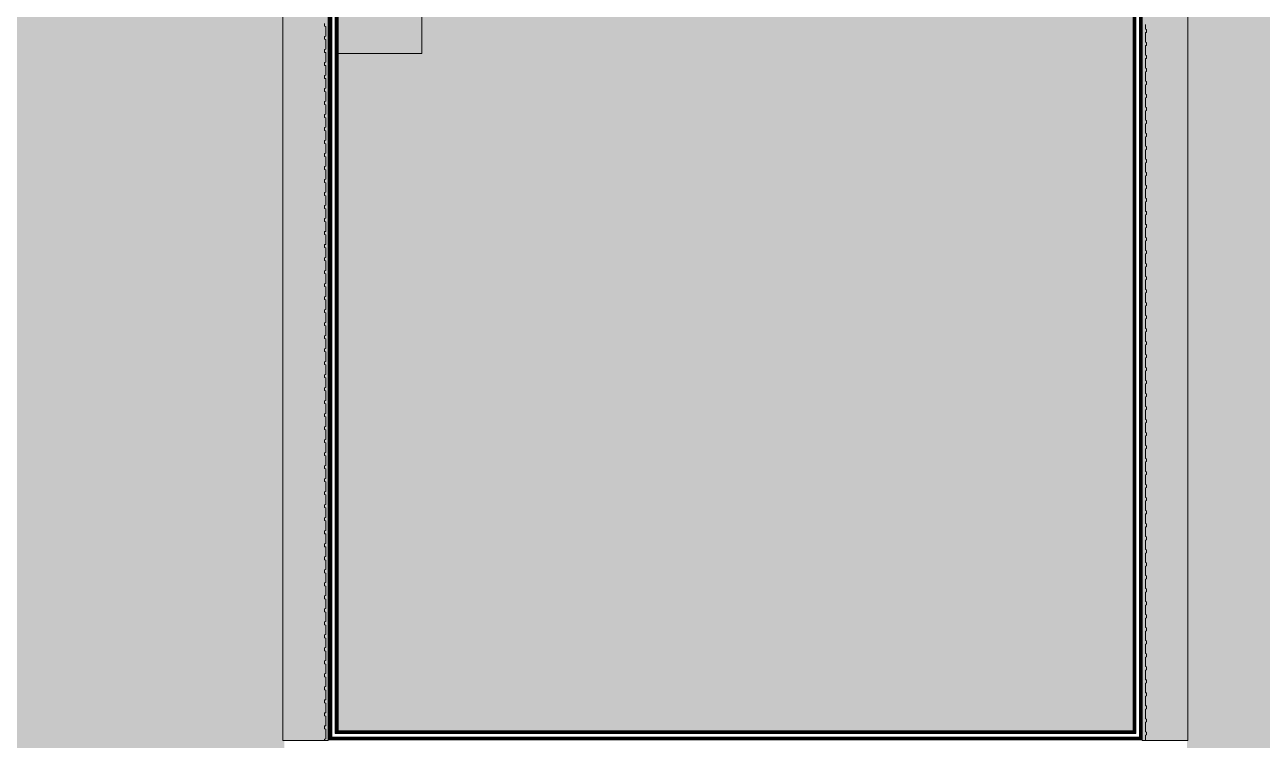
# Model space of a CAD drawing. Header units: millimetres. Extents: x 141848 to 1648660, y -465012 to -151356.
# Drawn here: x 428572 to 466618, y -253406 to -231406 of the extents above; entities that cross this region are included whole.
import ezdxf

# ---------------------------------------------------------------- set-up
doc = ezdxf.new("R2010")
doc.units = ezdxf.units.MM
doc.header["$MEASUREMENT"] = 0
doc.linetypes.add('Wipeout_Contour', pattern=[1000, 0, -1000])
doc.layers.add('Intérieur - Agencement', color=7, linetype='Continuous')
doc.layers.add('Sols_ Dalles', color=7, linetype='Continuous')
pattern_1 = [(45, (0, 175), (-55.684659, 55.684659), [0, -52.5, 0, -78.75]), (110, (175, 175), (74.000794, 26.934086), [0, -38.5, 0, -66.5])]
pattern_2 = [(45, (0, 0), (-7.07106781, 7.07106781), [])]

# ---------------------------------------------------------------- blocks, each defined once
blk = doc.blocks.new('Dalle_8_1', base_point=(437925, -173396))
at = {"layer": 'Sols_ Dalles', "linetype": 'Continuous', "lineweight": 0, "true_color": 0x3f3f3f}
blk.add_hatch(color=250, dxfattribs=at).paths.add_polyline_path([(437925, -173396), (437925, -253396), (462926, -253396), (462926, -173396)])
at = {"layer": 'Sols_ Dalles', "color": 250, "linetype": 'Continuous', "lineweight": 5, "true_color": 0x1f1f1f, "flags": 128}
blk.add_lwpolyline([(437925, -173396), (437925, -253396), (462926, -253396), (462926, -173396)], close=True, dxfattribs=at)
blk = doc.blocks.new('Mur_32_1', base_point=(462926, -173396))
at = {"color": 254, "linetype": 'Wipeout_Contour', "lineweight": 0, "ltscale": 1583186.806343009}
blk.add_wipeout([(462911, -253396), (462926, -253396), (462911, -253381)], dxfattribs=at)
at = {"linetype": 'Continuous', "lineweight": 5, "true_color": 0x5f5f5f}
h = blk.add_hatch(dxfattribs=at)
h.set_pattern_fill('Enduit_0001', color=251, style=0, pattern_type=2)
h.set_pattern_definition(pattern_1)
h.paths.add_polyline_path([(462911, -253396), (462926, -253396), (462911, -253381)])
at = {"color": 254, "linetype": 'Wipeout_Contour', "lineweight": 0, "ltscale": 1583002.829193235}
blk.add_wipeout([(462841, -253311), (462841, -253381), (462911, -253381)], dxfattribs=at)
at = {"linetype": 'Continuous', "lineweight": 5, "true_color": 0x5f5f5f}
h = blk.add_hatch(dxfattribs=at)
h.set_pattern_fill('Briques_terre_cuite__int_97', color=251, style=0, pattern_type=2)
h.set_pattern_definition(pattern_2)
h.paths.add_polyline_path([(462841, -253311), (462841, -253381), (462911, -253381)])
at = {"color": 254, "linetype": 'Wipeout_Contour', "lineweight": 0, "ltscale": 1582628.41269504}
blk.add_wipeout([(462731, -253311), (462841, -253311), (462731, -253201)], dxfattribs=at)
at = {"color": 254, "linetype": 'Wipeout_Contour', "lineweight": 0, "ltscale": 1582107.754240332}
blk.add_wipeout([(462646, -253131), (462661, -253131), (462646, -253116)], dxfattribs=at)
at = {"linetype": 'Continuous', "lineweight": 5, "true_color": 0x5f5f5f}
h = blk.add_hatch(dxfattribs=at)
h.set_pattern_fill('Enduit_0001', color=251, style=0, pattern_type=2)
h.set_pattern_definition(pattern_1)
h.paths.add_polyline_path([(462646, -253131), (462661, -253131), (462646, -253116)])
at = {"color": 254, "linetype": 'Wipeout_Contour', "lineweight": 0, "ltscale": 1582269.883083432}
blk.add_wipeout([(462661, -253201), (462731, -253201), (462661, -253131)], dxfattribs=at)
at = {"linetype": 'Continuous', "lineweight": 5, "true_color": 0x5f5f5f}
h = blk.add_hatch(dxfattribs=at)
h.set_pattern_fill('Briques_terre_cuite__int_97', color=251, style=0, pattern_type=2)
h.set_pattern_definition(pattern_2)
h.paths.add_polyline_path([(462661, -253201), (462731, -253201), (462661, -253131)])
at = {"color": 254, "linetype": 'Wipeout_Contour', "lineweight": 0, "ltscale": 1583191.404612896}
blk.add_wipeout([(462926, -253381), (462911, -253381), (462926, -253396)], dxfattribs=at)
at = {"linetype": 'Continuous', "lineweight": 5, "true_color": 0x5f5f5f}
h = blk.add_hatch(dxfattribs=at)
h.set_pattern_fill('Enduit_0001', color=251, style=0, pattern_type=2)
h.set_pattern_definition(pattern_1)
h.paths.add_polyline_path([(462926, -253381), (462911, -253381), (462926, -253396)])
at = {"color": 254, "linetype": 'Wipeout_Contour', "lineweight": 0, "ltscale": 2044116.712982096}
blk.add_wipeout([(462911, -173411), (462911, -253381), (462926, -253381), (462926, -173411)], dxfattribs=at)
at = {"linetype": 'Continuous', "lineweight": 5, "true_color": 0x5f5f5f}
h = blk.add_hatch(dxfattribs=at)
h.set_pattern_fill('Enduit_0001', color=251, style=0, pattern_type=2)
h.set_pattern_definition(pattern_1)
h.paths.add_polyline_path([(462911, -173411), (462911, -253381), (462926, -253381), (462926, -173411)])
at = {"color": 254, "linetype": 'Wipeout_Contour', "lineweight": 0, "ltscale": 1583029.267732904}
blk.add_wipeout([(462841, -253311), (462911, -253381), (462911, -253311)], dxfattribs=at)
at = {"linetype": 'Continuous', "lineweight": 5, "true_color": 0x5f5f5f}
h = blk.add_hatch(dxfattribs=at)
h.set_pattern_fill('Briques_terre_cuite__int_97', color=251, style=0, pattern_type=2)
h.set_pattern_definition(pattern_2)
h.paths.add_polyline_path([(462841, -253311), (462911, -253381), (462911, -253311)])
at = {"color": 254, "linetype": 'Wipeout_Contour', "lineweight": 0, "ltscale": 2043944.468237982}
blk.add_wipeout([(462841, -173481), (462841, -253311), (462911, -253311), (462911, -173481)], dxfattribs=at)
at = {"linetype": 'Continuous', "lineweight": 5, "true_color": 0x5f5f5f}
h = blk.add_hatch(dxfattribs=at)
h.set_pattern_fill('Briques_terre_cuite__int_97', color=251, style=0, pattern_type=2)
h.set_pattern_definition(pattern_2)
h.paths.add_polyline_path([(462841, -173481), (462841, -253311), (462911, -253311), (462911, -173481)])
at = {"color": 254, "linetype": 'Wipeout_Contour', "lineweight": 0, "ltscale": 1582670.744725407}
blk.add_wipeout([(462841, -253201), (462731, -253201), (462841, -253311)], dxfattribs=at)
at = {"color": 7, "linetype": 'Continuous', "lineweight": 5, "flags": 128}
blk.add_lwpolyline([(462926, -253396), (462911, -253396)], dxfattribs=at)
at = {"color": 254, "linetype": 'Wipeout_Contour', "lineweight": 0, "ltscale": 2043589.664477815}
blk.add_wipeout([(462731, -173591), (462731, -253201), (462841, -253201), (462841, -173591)], dxfattribs=at)
at = {"color": 7, "linetype": 'Continuous', "lineweight": 5, "flags": 128}
blk.add_lwpolyline([(462926, -253396), (462926, -173396)], dxfattribs=at)
at = {"color": 254, "linetype": 'Wipeout_Contour', "lineweight": 0, "ltscale": 1582112.356651373}
blk.add_wipeout([(462646, -253116), (462661, -253131), (462661, -253116)], dxfattribs=at)
at = {"linetype": 'Continuous', "lineweight": 5, "true_color": 0x5f5f5f}
h = blk.add_hatch(dxfattribs=at)
h.set_pattern_fill('Enduit_0001', color=251, style=0, pattern_type=2)
h.set_pattern_definition(pattern_1)
h.paths.add_polyline_path([(462646, -253116), (462661, -253131), (462661, -253116)])
at = {"color": 254, "linetype": 'Wipeout_Contour', "lineweight": 0, "ltscale": 2043087.22195754}
blk.add_wipeout([(462646, -173676), (462646, -253116), (462661, -253116), (462661, -173676)], dxfattribs=at)
at = {"linetype": 'Continuous', "lineweight": 5, "true_color": 0x5f5f5f}
h = blk.add_hatch(dxfattribs=at)
h.set_pattern_fill('Enduit_0001', color=251, style=0, pattern_type=2)
h.set_pattern_definition(pattern_1)
h.paths.add_polyline_path([(462646, -173676), (462646, -253116), (462661, -253116), (462661, -173676)])
at = {"color": 254, "linetype": 'Wipeout_Contour', "lineweight": 0, "ltscale": 1582296.334552426}
blk.add_wipeout([(462661, -253131), (462731, -253201), (462731, -253131)], dxfattribs=at)
at = {"linetype": 'Continuous', "lineweight": 5, "true_color": 0x5f5f5f}
h = blk.add_hatch(dxfattribs=at)
h.set_pattern_fill('Briques_terre_cuite__int_97', color=251, style=0, pattern_type=2)
h.set_pattern_definition(pattern_2)
h.paths.add_polyline_path([(462661, -253131), (462731, -253201), (462731, -253131)])
at = {"color": 7, "linetype": 'Continuous', "lineweight": 5}
blk.add_line((462841, -253381), (462911, -253381), dxfattribs=at)
at = {"color": 254, "linetype": 'Wipeout_Contour', "lineweight": 0, "ltscale": 2043245.221996771}
blk.add_wipeout([(462661, -173661), (462661, -253131), (462731, -253131), (462731, -173661)], dxfattribs=at)
at = {"linetype": 'Continuous', "lineweight": 5, "true_color": 0x5f5f5f}
h = blk.add_hatch(dxfattribs=at)
h.set_pattern_fill('Briques_terre_cuite__int_97', color=251, style=0, pattern_type=2)
h.set_pattern_definition(pattern_2)
h.paths.add_polyline_path([(462661, -173661), (462661, -253131), (462731, -253131), (462731, -173661)])
at = {"color": 7, "linetype": 'Continuous', "lineweight": 5}
for p, q in [((462911, -253311), (462911, -173481)), ((462661, -173661), (462661, -253131)), ((462731, -253131), (462731, -173661)), ((462841, -253201), (462841, -173591)), ((462646, -253131), (462661, -253131)), ((462661, -253201), (462731, -253201)), ((462731, -253201), (462731, -253131)), ((462731, -253311), (462841, -253311)), ((462841, -253311), (462841, -253201)), ((462911, -253381), (462911, -253311))]:
    blk.add_line(p, q, dxfattribs=at)
at = {"color": 7, "linetype": 'Continuous', "lineweight": 5, "flags": 128}
blk.add_lwpolyline([(462646, -173676), (462646, -253116)], dxfattribs=at)
blk = doc.blocks.new('Mur_33_1', base_point=(462926, -253396))
at = {"color": 254, "linetype": 'Wipeout_Contour', "lineweight": 0, "ltscale": 1517854.877567142}
blk.add_wipeout([(437925, -253381), (437925, -253396), (437940, -253381)], dxfattribs=at)
at = {"linetype": 'Continuous', "lineweight": 5, "true_color": 0x5f5f5f}
h = blk.add_hatch(dxfattribs=at)
h.set_pattern_fill('Enduit_0001', color=251, style=0, pattern_type=2)
h.set_pattern_definition(pattern_1)
h.paths.add_polyline_path([(437925, -253381), (437925, -253396), (437940, -253381)])
at = {"color": 254, "linetype": 'Wipeout_Contour', "lineweight": 0, "ltscale": 1517863.823463737}
blk.add_wipeout([(437940, -253311), (437940, -253381), (438010, -253311)], dxfattribs=at)
at = {"linetype": 'Continuous', "lineweight": 5, "true_color": 0x5f5f5f}
h = blk.add_hatch(dxfattribs=at)
h.set_pattern_fill('Briques_terre_cuite__int_97', color=251, style=0, pattern_type=2)
h.set_pattern_definition(pattern_2)
h.paths.add_polyline_path([(437940, -253311), (437940, -253381), (438010, -253311)])
at = {"color": 254, "linetype": 'Wipeout_Contour', "lineweight": 0, "ltscale": 1517935.077175128}
blk.add_wipeout([(438010, -253201), (438010, -253311), (438120, -253201)], dxfattribs=at)
at = {"color": 254, "linetype": 'Wipeout_Contour', "lineweight": 0, "ltscale": 1518145.240815359}
blk.add_wipeout([(438190, -253116), (438190, -253131), (438205, -253116)], dxfattribs=at)
at = {"linetype": 'Continuous', "lineweight": 5, "true_color": 0x5f5f5f}
h = blk.add_hatch(dxfattribs=at)
h.set_pattern_fill('Enduit_0001', color=251, style=0, pattern_type=2)
h.set_pattern_definition(pattern_1)
h.paths.add_polyline_path([(438190, -253116), (438190, -253131), (438205, -253116)])
at = {"color": 254, "linetype": 'Wipeout_Contour', "lineweight": 0, "ltscale": 1518061.056217505}
blk.add_wipeout([(438120, -253131), (438120, -253201), (438190, -253131)], dxfattribs=at)
at = {"linetype": 'Continuous', "lineweight": 5, "true_color": 0x5f5f5f}
h = blk.add_hatch(dxfattribs=at)
h.set_pattern_fill('Briques_terre_cuite__int_97', color=251, style=0, pattern_type=2)
h.set_pattern_definition(pattern_2)
h.paths.add_polyline_path([(438120, -253131), (438120, -253201), (438190, -253131)])
at = {"color": 254, "linetype": 'Wipeout_Contour', "lineweight": 0, "ltscale": 1517875.008340392}
blk.add_wipeout([(437940, -253381), (437925, -253396), (437940, -253396)], dxfattribs=at)
at = {"linetype": 'Continuous', "lineweight": 5, "true_color": 0x5f5f5f}
h = blk.add_hatch(dxfattribs=at)
h.set_pattern_fill('Enduit_0001', color=251, style=0, pattern_type=2)
h.set_pattern_definition(pattern_1)
h.paths.add_polyline_path([(437940, -253381), (437925, -253396), (437940, -253396)])
at = {"color": 254, "linetype": 'Wipeout_Contour', "lineweight": 0, "ltscale": 2067369.211800247}
blk.add_wipeout([(462911, -253381), (437940, -253381), (437940, -253396), (462911, -253396)], dxfattribs=at)
at = {"linetype": 'Continuous', "lineweight": 5, "true_color": 0x5f5f5f}
h = blk.add_hatch(dxfattribs=at)
h.set_pattern_fill('Enduit_0001', color=251, style=0, pattern_type=2)
h.set_pattern_definition(pattern_1)
h.paths.add_polyline_path([(462911, -253381), (437940, -253381), (437940, -253396), (462911, -253396)])
at = {"color": 254, "linetype": 'Wipeout_Contour', "lineweight": 0, "ltscale": 1517959.101382318}
blk.add_wipeout([(438010, -253311), (437940, -253381), (438010, -253381)], dxfattribs=at)
at = {"linetype": 'Continuous', "lineweight": 5, "true_color": 0x5f5f5f}
h = blk.add_hatch(dxfattribs=at)
h.set_pattern_fill('Briques_terre_cuite__int_97', color=251, style=0, pattern_type=2)
h.set_pattern_definition(pattern_2)
h.paths.add_polyline_path([(438010, -253311), (437940, -253381), (438010, -253381)])
at = {"color": 254, "linetype": 'Wipeout_Contour', "lineweight": 0, "ltscale": 2067284.216497889}
blk.add_wipeout([(462841, -253311), (438010, -253311), (438010, -253381), (462841, -253381)], dxfattribs=at)
at = {"linetype": 'Continuous', "lineweight": 5, "true_color": 0x5f5f5f}
h = blk.add_hatch(dxfattribs=at)
h.set_pattern_fill('Briques_terre_cuite__int_97', color=251, style=0, pattern_type=2)
h.set_pattern_definition(pattern_2)
h.paths.add_polyline_path([(462841, -253311), (438010, -253311), (438010, -253381), (462841, -253381)])
at = {"color": 254, "linetype": 'Wipeout_Contour', "lineweight": 0, "ltscale": 1518084.998042668}
blk.add_wipeout([(438120, -253201), (438010, -253311), (438120, -253311)], dxfattribs=at)
at = {"color": 7, "linetype": 'Continuous', "lineweight": 5, "flags": 128}
blk.add_lwpolyline([(437925, -253396), (437925, -253381)], dxfattribs=at)
at = {"color": 254, "linetype": 'Wipeout_Contour', "lineweight": 0, "ltscale": 2067105.16610197}
blk.add_wipeout([(462731, -253201), (438120, -253201), (438120, -253311), (462731, -253311)], dxfattribs=at)
at = {"color": 7, "linetype": 'Continuous', "lineweight": 5, "flags": 128}
blk.add_lwpolyline([(437925, -253396), (462911, -253396)], dxfattribs=at)
at = {"color": 254, "linetype": 'Wipeout_Contour', "lineweight": 0, "ltscale": 1518165.366691095}
blk.add_wipeout([(438205, -253116), (438190, -253131), (438205, -253131)], dxfattribs=at)
at = {"linetype": 'Continuous', "lineweight": 5, "true_color": 0x5f5f5f}
h = blk.add_hatch(dxfattribs=at)
h.set_pattern_fill('Enduit_0001', color=251, style=0, pattern_type=2)
h.set_pattern_definition(pattern_1)
h.paths.add_polyline_path([(438205, -253116), (438190, -253131), (438205, -253131)])
at = {"color": 254, "linetype": 'Wipeout_Contour', "lineweight": 0, "ltscale": 2066843.422469211}
blk.add_wipeout([(462646, -253116), (438205, -253116), (438205, -253131), (462646, -253131)], dxfattribs=at)
at = {"linetype": 'Continuous', "lineweight": 5, "true_color": 0x5f5f5f}
h = blk.add_hatch(dxfattribs=at)
h.set_pattern_fill('Enduit_0001', color=251, style=0, pattern_type=2)
h.set_pattern_definition(pattern_1)
h.paths.add_polyline_path([(462646, -253116), (438205, -253116), (438205, -253131), (462646, -253131)])
at = {"color": 254, "linetype": 'Wipeout_Contour', "lineweight": 0, "ltscale": 1518156.321046573}
blk.add_wipeout([(438190, -253131), (438120, -253201), (438190, -253201)], dxfattribs=at)
at = {"linetype": 'Continuous', "lineweight": 5, "true_color": 0x5f5f5f}
h = blk.add_hatch(dxfattribs=at)
h.set_pattern_fill('Briques_terre_cuite__int_97', color=251, style=0, pattern_type=2)
h.set_pattern_definition(pattern_2)
h.paths.add_polyline_path([(438190, -253131), (438120, -253201), (438190, -253201)])
at = {"color": 7, "linetype": 'Continuous', "lineweight": 5}
blk.add_line((437940, -253311), (437940, -253381), dxfattribs=at)
at = {"color": 254, "linetype": 'Wipeout_Contour', "lineweight": 0, "ltscale": 2066927.08637948}
blk.add_wipeout([(462661, -253131), (438190, -253131), (438190, -253201), (462661, -253201)], dxfattribs=at)
at = {"linetype": 'Continuous', "lineweight": 5, "true_color": 0x5f5f5f}
h = blk.add_hatch(dxfattribs=at)
h.set_pattern_fill('Briques_terre_cuite__int_97', color=251, style=0, pattern_type=2)
h.set_pattern_definition(pattern_2)
h.paths.add_polyline_path([(462661, -253131), (438190, -253131), (438190, -253201), (462661, -253201)])
at = {"color": 7, "linetype": 'Continuous', "lineweight": 5}
for p, q in [((437940, -253381), (438010, -253381)), ((438010, -253201), (438010, -253311)), ((438010, -253311), (438120, -253311)), ((438010, -253381), (462841, -253381)), ((438120, -253131), (438120, -253201)), ((438120, -253201), (438190, -253201)), ((438120, -253311), (462731, -253311)), ((438190, -253116), (438190, -253131)), ((462646, -253131), (438190, -253131)), ((438190, -253201), (462661, -253201)), ((462646, -253131), (462661, -253131)), ((462661, -253201), (462731, -253201)), ((462731, -253311), (462841, -253311)), ((462841, -253381), (462911, -253381))]:
    blk.add_line(p, q, dxfattribs=at)
at = {"color": 7, "linetype": 'Continuous', "lineweight": 5, "flags": 128}
blk.add_lwpolyline([(462646, -253116), (438205, -253116)], dxfattribs=at)
blk = doc.blocks.new('Mur_34_1', base_point=(437925, -253396))
at = {"color": 254, "linetype": 'Wipeout_Contour', "lineweight": 0, "ltscale": 1953938.116798253}
blk.add_wipeout([(437940, -253381), (437940, -173415), (437925, -173415), (437925, -253381)], dxfattribs=at)
at = {"linetype": 'Continuous', "lineweight": 5, "true_color": 0x5f5f5f}
h = blk.add_hatch(dxfattribs=at)
h.set_pattern_fill('Enduit_0001', color=251, style=0, pattern_type=2)
h.set_pattern_definition(pattern_1)
h.paths.add_polyline_path([(437940, -253381), (437940, -173415), (437925, -173415), (437925, -253381)])
at = {"color": 254, "linetype": 'Wipeout_Contour', "lineweight": 0, "ltscale": 1954072.154987492}
blk.add_wipeout([(438010, -253311), (438010, -173485), (437940, -173485), (437940, -253311)], dxfattribs=at)
at = {"linetype": 'Continuous', "lineweight": 5, "true_color": 0x5f5f5f}
h = blk.add_hatch(dxfattribs=at)
h.set_pattern_fill('Briques_terre_cuite__int_97', color=251, style=0, pattern_type=2)
h.set_pattern_definition(pattern_2)
h.paths.add_polyline_path([(438010, -253311), (438010, -173485), (437940, -173485), (437940, -253311)])
at = {"color": 254, "linetype": 'Wipeout_Contour', "lineweight": 0, "ltscale": 1954366.21733845}
blk.add_wipeout([(438120, -253201), (438120, -173595), (438010, -173595), (438010, -253201)], dxfattribs=at)
at = {"color": 7, "linetype": 'Continuous', "lineweight": 5, "flags": 128}
blk.add_lwpolyline([(437925, -173400), (437925, -253381)], dxfattribs=at)
at = {"color": 254, "linetype": 'Wipeout_Contour', "lineweight": 0, "ltscale": 1954819.576959715}
blk.add_wipeout([(438205, -253116), (438205, -173680), (438190, -173680), (438190, -253116)], dxfattribs=at)
at = {"linetype": 'Continuous', "lineweight": 5, "true_color": 0x5f5f5f}
h = blk.add_hatch(dxfattribs=at)
h.set_pattern_fill('Enduit_0001', color=251, style=0, pattern_type=2)
h.set_pattern_definition(pattern_1)
h.paths.add_polyline_path([(438205, -253116), (438205, -173680), (438190, -173680), (438190, -253116)])
at = {"color": 254, "linetype": 'Wipeout_Contour', "lineweight": 0, "ltscale": 1954670.916749648}
blk.add_wipeout([(438190, -253131), (438190, -173665), (438120, -173665), (438120, -253131)], dxfattribs=at)
at = {"linetype": 'Continuous', "lineweight": 5, "true_color": 0x5f5f5f}
h = blk.add_hatch(dxfattribs=at)
h.set_pattern_fill('Briques_terre_cuite__int_97', color=251, style=0, pattern_type=2)
h.set_pattern_definition(pattern_2)
h.paths.add_polyline_path([(438190, -253131), (438190, -173665), (438120, -173665), (438120, -253131)])
at = {"color": 7, "linetype": 'Continuous', "lineweight": 5}
for p, q in [((437940, -173485), (437940, -253311)), ((438010, -173595), (438010, -253201)), ((438120, -173665), (438120, -253131)), ((438190, -253116), (438190, -173665)), ((437940, -253311), (437940, -253381)), ((438010, -253201), (438010, -253311)), ((438120, -253131), (438120, -253201)), ((438190, -253116), (438190, -253131))]:
    blk.add_line(p, q, dxfattribs=at)
at = {"color": 7, "linetype": 'Continuous', "lineweight": 5, "flags": 128}
blk.add_lwpolyline([(438205, -253116), (438205, -173680)], dxfattribs=at)
blk = doc.blocks.new('Tôle profilée 25_10')
at = {"color": 7, "linetype": 'Continuous', "lineweight": 5}
for p, q in [((0, 21852.775), (-38, 21843.25)), ((-38, 21843.25), (-38, 21756.75)), ((-38, 21756.75), (0, 21747.225)), ((0, 22000), (0, 21852.775)), ((0, 21747.225), (0, 21600)), ((0, 21452.775), (-38, 21443.25)), ((-38, 21443.25), (-38, 21356.75)), ((-38, 21356.75), (0, 21347.225)), ((0, 21600), (0, 21452.775)), ((0, 21347.225), (0, 21200)), ((0, 21052.775), (-38, 21043.25)), ((-38, 21043.25), (-38, 20956.75)), ((-38, 20956.75), (0, 20947.225)), ((0, 21200), (0, 21052.775)), ((0, 20947.225), (0, 20800)), ((0, 20652.775), (-38, 20643.25)), ((-38, 20643.25), (-38, 20556.75)), ((-38, 20556.75), (0, 20547.225)), ((0, 20800), (0, 20652.775)), ((0, 20547.225), (0, 20400)), ((0, 20252.775), (-38, 20243.25)), ((-38, 20243.25), (-38, 20156.75)), ((0, 20400), (0, 20252.775)), ((-38, 20156.75), (0, 20147.225)), ((0, 19852.775), (-38, 19843.25)), ((-38, 19843.25), (-38, 19756.75)), ((0, 20147.225), (0, 20000)), ((0, 20000), (0, 19852.775)), ((-38, 19756.75), (0, 19747.225)), ((0, 19452.775), (-38, 19443.25)), ((-38, 19443.25), (-38, 19356.75)), ((0, 19747.225), (0, 19600)), ((0, 19600), (0, 19452.775)), ((-38, 19356.75), (0, 19347.225)), ((0, 19052.775), (-38, 19043.25)), ((-38, 19043.25), (-38, 18956.75)), ((0, 19347.225), (0, 19200)), ((0, 19200), (0, 19052.775)), ((-38, 18956.75), (0, 18947.225)), ((0, 18652.775), (-38, 18643.25)), ((-38, 18643.25), (-38, 18556.75)), ((0, 18947.225), (0, 18800)), ((0, 18800), (0, 18652.775)), ((-38, 18556.75), (0, 18547.225)), ((0, 18547.225), (0, 18400)), ((0, 18400), (0, 18252.775)), ((0, 18252.775), (-38, 18243.25)), ((-38, 18243.25), (-38, 18156.75)), ((-38, 18156.75), (0, 18147.225)), ((0, 18147.225), (0, 18000)), ((0, 18000), (0, 17852.775)), ((0, 17852.775), (-38, 17843.25)), ((-38, 17843.25), (-38, 17756.75)), ((-38, 17756.75), (0, 17747.225)), ((0, 17747.225), (0, 17600)), ((0, 17600), (0, 17452.775)), ((0, 17452.775), (-38, 17443.25)), ((-38, 17443.25), (-38, 17356.75)), ((-38, 17356.75), (0, 17347.225)), ((0, 17347.225), (0, 17200)), ((0, 17200), (0, 17052.775)), ((0, 17052.775), (-38, 17043.25)), ((-38, 17043.25), (-38, 16956.75)), ((-38, 16956.75), (0, 16947.225)), ((0, 16947.225), (0, 16800)), ((0, 16800), (0, 16652.775)), ((0, 16652.775), (-38, 16643.25)), ((-38, 16643.25), (-38, 16556.75)), ((-38, 16556.75), (0, 16547.225)), ((0, 16547.225), (0, 16400)), ((0, 16400), (0, 16252.775)), ((0, 16252.775), (-38, 16243.25)), ((-38, 16243.25), (-38, 16156.75)), ((-38, 16156.75), (0, 16147.225)), ((0, 16147.225), (0, 16000)), ((0, 16000), (0, 15852.775)), ((0, 15852.775), (-38, 15843.25)), ((-38, 15843.25), (-38, 15756.75)), ((-38, 15756.75), (0, 15747.225)), ((0, 15747.225), (0, 15600)), ((0, 15600), (0, 15452.775)), ((0, 15452.775), (-38, 15443.25)), ((-38, 15443.25), (-38, 15356.75)), ((-38, 15356.75), (0, 15347.225)), ((0, 15347.225), (0, 15200)), ((0, 15052.775), (-38, 15043.25)), ((-38, 15043.25), (-38, 14956.75)), ((-38, 14956.75), (0, 14947.225)), ((0, 15200), (0, 15052.775)), ((0, 14947.225), (0, 14800)), ((0, 14652.775), (-38, 14643.25)), ((-38, 14643.25), (-38, 14556.75)), ((-38, 14556.75), (0, 14547.225)), ((0, 14800), (0, 14652.775)), ((0, 14547.225), (0, 14400)), ((0, 14252.775), (-38, 14243.25)), ((-38, 14243.25), (-38, 14156.75)), ((-38, 14156.75), (0, 14147.225)), ((0, 14400), (0, 14252.775)), ((0, 14147.225), (0, 14000)), ((0, 13852.775), (-38, 13843.25)), ((-38, 13843.25), (-38, 13756.75)), ((-38, 13756.75), (0, 13747.225)), ((0, 14000), (0, 13852.775)), ((0, 13747.225), (0, 13600)), ((0, 13452.775), (-38, 13443.25)), ((-38, 13443.25), (-38, 13356.75)), ((-38, 13356.75), (0, 13347.225)), ((0, 13600), (0, 13452.775)), ((0, 13347.225), (0, 13200)), ((0, 13052.775), (-38, 13043.25)), ((-38, 13043.25), (-38, 12956.75)), ((-38, 12956.75), (0, 12947.225)), ((0, 13200), (0, 13052.775)), ((0, 12947.225), (0, 12800)), ((0, 12652.775), (-38, 12643.25)), ((-38, 12643.25), (-38, 12556.75)), ((-38, 12556.75), (0, 12547.225)), ((0, 12800), (0, 12652.775)), ((0, 12252.775), (-38, 12243.25)), ((-38, 12243.25), (-38, 12156.75)), ((0, 12547.225), (0, 12400)), ((0, 12400), (0, 12252.775)), ((-38, 12156.75), (0, 12147.225)), ((0, 11852.775), (-38, 11843.25)), ((-38, 11843.25), (-38, 11756.75)), ((0, 12147.225), (0, 12000)), ((0, 12000), (0, 11852.775)), ((-38, 11756.75), (0, 11747.225)), ((0, 11452.775), (-38, 11443.25)), ((-38, 11443.25), (-38, 11356.75)), ((0, 11747.225), (0, 11600)), ((0, 11600), (0, 11452.775)), ((-38, 11356.75), (0, 11347.225)), ((0, 11052.775), (-38, 11043.25)), ((-38, 11043.25), (-38, 10956.75)), ((0, 11347.225), (0, 11200)), ((0, 11200), (0, 11052.775)), ((-38, 10956.75), (0, 10947.225)), ((0, 10947.225), (0, 10800)), ((0, 10800), (0, 10652.775)), ((0, 10652.775), (-38, 10643.25)), ((-38, 10643.25), (-38, 10556.75)), ((-38, 10556.75), (0, 10547.225)), ((0, 10547.225), (0, 10400)), ((0, 10400), (0, 10252.775)), ((0, 10252.775), (-38, 10243.25)), ((-38, 10243.25), (-38, 10156.75)), ((-38, 10156.75), (0, 10147.225)), ((0, 10147.225), (0, 10000)), ((0, 10000), (0, 9852.775)), ((0, 9852.775), (-38, 9843.25)), ((-38, 9843.25), (-38, 9756.75)), ((-38, 9756.75), (0, 9747.225)), ((0, 9747.225), (0, 9600)), ((0, 9600), (0, 9452.775)), ((0, 9452.775), (-38, 9443.25)), ((-38, 9443.25), (-38, 9356.75)), ((-38, 9356.75), (0, 9347.225)), ((0, 9347.225), (0, 9200)), ((0, 9200), (0, 9052.775)), ((0, 9052.775), (-38, 9043.25)), ((-38, 9043.25), (-38, 8956.75)), ((-38, 8956.75), (0, 8947.225)), ((0, 8947.225), (0, 8800)), ((0, 8800), (0, 8652.775)), ((0, 8652.775), (-38, 8643.25)), ((-38, 8643.25), (-38, 8556.75)), ((-38, 8556.75), (0, 8547.225)), ((0, 8547.225), (0, 8400)), ((0, 8400), (0, 8252.775)), ((0, 8252.775), (-38, 8243.25)), ((-38, 8243.25), (-38, 8156.75)), ((-38, 8156.75), (0, 8147.225)), ((0, 8147.225), (0, 8000)), ((0, 8000), (0, 7852.775)), ((0, 7852.775), (-38, 7843.25)), ((-38, 7843.25), (-38, 7756.75)), ((-38, 7756.75), (0, 7747.225)), ((0, 7747.225), (0, 7600)), ((0, 7452.775), (-38, 7443.25)), ((-38, 7443.25), (-38, 7356.75)), ((-38, 7356.75), (0, 7347.225)), ((0, 7600), (0, 7452.775)), ((0, 7347.225), (0, 7200)), ((0, 7052.775), (-38, 7043.25)), ((-38, 7043.25), (-38, 6956.75)), ((-38, 6956.75), (0, 6947.225)), ((0, 7200), (0, 7052.775)), ((0, 6947.225), (0, 6800)), ((0, 6652.775), (-38, 6643.25)), ((-38, 6643.25), (-38, 6556.75)), ((-38, 6556.75), (0, 6547.225)), ((0, 6800), (0, 6652.775)), ((0, 6547.225), (0, 6400)), ((0, 6252.775), (-38, 6243.25)), ((-38, 6243.25), (-38, 6156.75)), ((-38, 6156.75), (0, 6147.225)), ((0, 6400), (0, 6252.775)), ((0, 6147.225), (0, 6000)), ((0, 5852.775), (-38, 5843.25)), ((-38, 5843.25), (-38, 5756.75)), ((-38, 5756.75), (0, 5747.225)), ((0, 6000), (0, 5852.775)), ((0, 5747.225), (0, 5600)), ((0, 5452.775), (-38, 5443.25)), ((-38, 5443.25), (-38, 5356.75)), ((-38, 5356.75), (0, 5347.225)), ((0, 5600), (0, 5452.775)), ((0, 5347.225), (0, 5200)), ((0, 5052.775), (-38, 5043.25)), ((-38, 5043.25), (-38, 4956.75)), ((-38, 4956.75), (0, 4947.225)), ((0, 5200), (0, 5052.775)), ((0, 4947.225), (0, 4800)), ((0, 4652.775), (-38, 4643.25)), ((-38, 4643.25), (-38, 4556.75)), ((0, 4800), (0, 4652.775)), ((-38, 4556.75), (0, 4547.225)), ((0, 4252.775), (-38, 4243.25)), ((-38, 4243.25), (-38, 4156.75)), ((0, 4547.225), (0, 4400)), ((0, 4400), (0, 4252.775)), ((-38, 4156.75), (0, 4147.225)), ((0, 3852.775), (-38, 3843.25)), ((-38, 3843.25), (-38, 3756.75)), ((0, 4147.225), (0, 4000)), ((0, 4000), (0, 3852.775)), ((-38, 3756.75), (0, 3747.225)), ((0, 3452.775), (-38, 3443.25)), ((-38, 3443.25), (-38, 3356.75)), ((0, 3747.225), (0, 3600)), ((0, 3600), (0, 3452.775)), ((-38, 3356.75), (0, 3347.225)), ((0, 3052.775), (-38, 3043.25)), ((0, 3347.225), (0, 3200)), ((0, 3200), (0, 3052.775)), ((-38, 3043.25), (-38, 2956.75)), ((-38, 2956.75), (0, 2947.225)), ((0, 2947.225), (0, 2800)), ((0, 2800), (0, 2652.775)), ((0, 2652.775), (-38, 2643.25)), ((-38, 2643.25), (-38, 2556.75)), ((-38, 2556.75), (0, 2547.225)), ((0, 2547.225), (0, 2400)), ((0, 2400), (0, 2252.775)), ((0, 2252.775), (-38, 2243.25)), ((-38, 2243.25), (-38, 2156.75)), ((-38, 2156.75), (0, 2147.225)), ((0, 2147.225), (0, 2000)), ((0, 2000), (0, 1852.775)), ((0, 1852.775), (-38, 1843.25)), ((-38, 1843.25), (-38, 1756.75)), ((-38, 1756.75), (0, 1747.225)), ((0, 1747.225), (0, 1600)), ((0, 1600), (0, 1452.775)), ((0, 1452.775), (-38, 1443.25)), ((-38, 1443.25), (-38, 1356.75)), ((-38, 1356.75), (0, 1347.225)), ((0, 1347.225), (0, 1200)), ((0, 1200), (0, 1052.775)), ((0, 1052.775), (-38, 1043.25)), ((-38, 1043.25), (-38, 956.75)), ((-38, 956.75), (0, 947.225)), ((0, 947.225), (0, 800)), ((0, 800), (0, 652.775)), ((0, 652.775), (-38, 643.25)), ((-38, 643.25), (-38, 556.75)), ((-38, 556.75), (0, 547.225)), ((0, 547.225), (0, 400)), ((0, 400), (0, 252.775)), ((0, 252.775), (-38, 243.25)), ((-38, 243.25), (-38, 156.75)), ((-38, 156.75), (0, 147.225)), ((0, 147.225), (0, 0))]:
    blk.add_line(p, q, dxfattribs=at)
blk = doc.blocks.new('Tôle profilée 25_11')
at = {"color": 7, "linetype": 'Continuous', "lineweight": 5}
for p, q in [((-38, 65005), (-38, 64956.75)), ((-38, 64956.75), (0, 64947.225)), ((0, 64947.225), (0, 64800)), ((0, 64800), (0, 64652.775)), ((0, 64652.775), (-38, 64643.25)), ((-38, 64643.25), (-38, 64556.75)), ((-38, 64556.75), (0, 64547.225)), ((0, 64547.225), (0, 64400)), ((0, 64400), (0, 64252.775)), ((0, 64252.775), (-38, 64243.25)), ((-38, 64243.25), (-38, 64156.75)), ((-38, 64156.75), (0, 64147.225)), ((0, 64147.225), (0, 64000)), ((0, 64000), (0, 63852.775)), ((0, 63852.775), (-38, 63843.25)), ((-38, 63843.25), (-38, 63756.75)), ((-38, 63756.75), (0, 63747.225)), ((0, 63747.225), (0, 63600)), ((0, 63600), (0, 63452.775)), ((0, 63452.775), (-38, 63443.25)), ((-38, 63443.25), (-38, 63356.75)), ((-38, 63356.75), (0, 63347.225)), ((0, 63347.225), (0, 63200)), ((0, 63200), (0, 63052.775)), ((0, 63052.775), (-38, 63043.25)), ((-38, 63043.25), (-38, 62956.75)), ((-38, 62956.75), (0, 62947.225)), ((0, 62947.225), (0, 62800)), ((0, 62800), (0, 62652.775)), ((0, 62652.775), (-38, 62643.25)), ((-38, 62643.25), (-38, 62556.75)), ((-38, 62556.75), (0, 62547.225)), ((0, 62547.225), (0, 62400)), ((0, 62400), (0, 62252.775)), ((0, 62252.775), (-38, 62243.25)), ((-38, 62243.25), (-38, 62156.75)), ((-38, 62156.75), (0, 62147.225)), ((0, 62147.225), (0, 62000)), ((0, 61852.775), (-38, 61843.25)), ((-38, 61843.25), (-38, 61756.75)), ((-38, 61756.75), (0, 61747.225)), ((0, 62000), (0, 61852.775)), ((0, 61747.225), (0, 61600)), ((0, 61452.775), (-38, 61443.25)), ((-38, 61443.25), (-38, 61356.75)), ((-38, 61356.75), (0, 61347.225)), ((0, 61600), (0, 61452.775)), ((0, 61347.225), (0, 61200)), ((0, 61052.775), (-38, 61043.25)), ((-38, 61043.25), (-38, 60956.75)), ((-38, 60956.75), (0, 60947.225)), ((0, 61200), (0, 61052.775)), ((0, 60947.225), (0, 60800)), ((0, 60652.775), (-38, 60643.25)), ((-38, 60643.25), (-38, 60556.75)), ((-38, 60556.75), (0, 60547.225)), ((0, 60800), (0, 60652.775)), ((0, 60547.225), (0, 60400)), ((0, 60252.775), (-38, 60243.25)), ((-38, 60243.25), (-38, 60156.75)), ((-38, 60156.75), (0, 60147.225)), ((0, 60400), (0, 60252.775)), ((0, 60147.225), (0, 60000)), ((0, 59852.775), (-38, 59843.25)), ((-38, 59843.25), (-38, 59756.75)), ((-38, 59756.75), (0, 59747.225)), ((0, 60000), (0, 59852.775)), ((0, 59747.225), (0, 59600)), ((0, 59452.775), (-38, 59443.25)), ((-38, 59443.25), (-38, 59356.75)), ((-38, 59356.75), (0, 59347.225)), ((0, 59600), (0, 59452.775)), ((0, 59052.775), (-38, 59043.25)), ((-38, 59043.25), (-38, 58956.75)), ((0, 59347.225), (0, 59200)), ((0, 59200), (0, 59052.775)), ((-38, 58956.75), (0, 58947.225)), ((0, 58652.775), (-38, 58643.25)), ((-38, 58643.25), (-38, 58556.75)), ((0, 58947.225), (0, 58800)), ((0, 58800), (0, 58652.775)), ((-38, 58556.75), (0, 58547.225)), ((0, 58252.775), (-38, 58243.25)), ((-38, 58243.25), (-38, 58156.75)), ((0, 58547.225), (0, 58400)), ((0, 58400), (0, 58252.775)), ((-38, 58156.75), (0, 58147.225)), ((0, 57852.775), (-38, 57843.25)), ((-38, 57843.25), (-38, 57756.75)), ((0, 58147.225), (0, 58000)), ((0, 58000), (0, 57852.775)), ((-38, 57756.75), (0, 57747.225)), ((0, 57452.775), (-38, 57443.25)), ((0, 57747.225), (0, 57600)), ((0, 57600), (0, 57452.775)), ((-38, 57443.25), (-38, 57356.75)), ((-38, 57356.75), (0, 57347.225)), ((0, 57347.225), (0, 57200)), ((0, 57200), (0, 57052.775)), ((0, 57052.775), (-38, 57043.25)), ((-38, 57043.25), (-38, 56956.75)), ((-38, 56956.75), (0, 56947.225)), ((0, 56947.225), (0, 56800)), ((0, 56800), (0, 56652.775)), ((0, 56652.775), (-38, 56643.25)), ((-38, 56643.25), (-38, 56556.75)), ((-38, 56556.75), (0, 56547.225)), ((0, 56547.225), (0, 56400)), ((0, 56400), (0, 56252.775)), ((0, 56252.775), (-38, 56243.25)), ((-38, 56243.25), (-38, 56156.75)), ((-38, 56156.75), (0, 56147.225)), ((0, 56147.225), (0, 56000)), ((0, 56000), (0, 55852.775)), ((0, 55852.775), (-38, 55843.25)), ((-38, 55843.25), (-38, 55756.75)), ((-38, 55756.75), (0, 55747.225)), ((0, 55747.225), (0, 55600)), ((0, 55600), (0, 55452.775)), ((0, 55452.775), (-38, 55443.25)), ((-38, 55443.25), (-38, 55356.75)), ((-38, 55356.75), (0, 55347.225)), ((0, 55347.225), (0, 55200)), ((0, 55200), (0, 55052.775)), ((0, 55052.775), (-38, 55043.25)), ((-38, 55043.25), (-38, 54956.75)), ((-38, 54956.75), (0, 54947.225)), ((0, 54947.225), (0, 54800)), ((0, 54800), (0, 54652.775)), ((0, 54652.775), (-38, 54643.25)), ((-38, 54643.25), (-38, 54556.75)), ((-38, 54556.75), (0, 54547.225)), ((0, 54547.225), (0, 54400)), ((0, 54252.775), (-38, 54243.25)), ((-38, 54243.25), (-38, 54156.75)), ((-38, 54156.75), (0, 54147.225)), ((0, 54400), (0, 54252.775)), ((0, 54147.225), (0, 54000)), ((0, 53852.775), (-38, 53843.25)), ((-38, 53843.25), (-38, 53756.75)), ((-38, 53756.75), (0, 53747.225)), ((0, 54000), (0, 53852.775)), ((0, 53747.225), (0, 53600)), ((0, 53452.775), (-38, 53443.25)), ((-38, 53443.25), (-38, 53356.75)), ((-38, 53356.75), (0, 53347.225)), ((0, 53600), (0, 53452.775)), ((0, 53347.225), (0, 53200)), ((0, 53052.775), (-38, 53043.25)), ((-38, 53043.25), (-38, 52956.75)), ((-38, 52956.75), (0, 52947.225)), ((0, 53200), (0, 53052.775)), ((0, 52947.225), (0, 52800)), ((0, 52652.775), (-38, 52643.25)), ((-38, 52643.25), (-38, 52556.75)), ((-38, 52556.75), (0, 52547.225)), ((0, 52800), (0, 52652.775)), ((0, 52547.225), (0, 52400)), ((0, 52252.775), (-38, 52243.25)), ((-38, 52243.25), (-38, 52156.75)), ((-38, 52156.75), (0, 52147.225)), ((0, 52400), (0, 52252.775)), ((0, 52147.225), (0, 52000)), ((0, 51852.775), (-38, 51843.25)), ((-38, 51843.25), (-38, 51756.75)), ((-38, 51756.75), (0, 51747.225)), ((0, 52000), (0, 51852.775)), ((0, 51747.225), (0, 51600)), ((0, 51452.775), (-38, 51443.25)), ((-38, 51443.25), (-38, 51356.75)), ((0, 51600), (0, 51452.775)), ((-38, 51356.75), (0, 51347.225)), ((0, 51052.775), (-38, 51043.25)), ((-38, 51043.25), (-38, 50956.75)), ((0, 51347.225), (0, 51200)), ((0, 51200), (0, 51052.775)), ((-38, 50956.75), (0, 50947.225)), ((0, 50652.775), (-38, 50643.25)), ((-38, 50643.25), (-38, 50556.75)), ((0, 50947.225), (0, 50800)), ((0, 50800), (0, 50652.775)), ((-38, 50556.75), (0, 50547.225)), ((0, 50252.775), (-38, 50243.25)), ((-38, 50243.25), (-38, 50156.75)), ((0, 50547.225), (0, 50400)), ((0, 50400), (0, 50252.775)), ((-38, 50156.75), (0, 50147.225)), ((0, 49852.775), (-38, 49843.25)), ((-38, 49843.25), (-38, 49756.75)), ((0, 50147.225), (0, 50000)), ((0, 50000), (0, 49852.775)), ((-38, 49756.75), (0, 49747.225)), ((0, 49747.225), (0, 49600)), ((0, 49600), (0, 49452.775)), ((0, 49452.775), (-38, 49443.25)), ((-38, 49443.25), (-38, 49356.75)), ((-38, 49356.75), (0, 49347.225)), ((0, 49347.225), (0, 49200)), ((0, 49200), (0, 49052.775)), ((0, 49052.775), (-38, 49043.25)), ((-38, 49043.25), (-38, 48956.75)), ((-38, 48956.75), (0, 48947.225)), ((0, 48947.225), (0, 48800)), ((0, 48800), (0, 48652.775)), ((0, 48652.775), (-38, 48643.25)), ((-38, 48643.25), (-38, 48556.75)), ((-38, 48556.75), (0, 48547.225)), ((0, 48547.225), (0, 48400)), ((0, 48400), (0, 48252.775)), ((0, 48252.775), (-38, 48243.25)), ((-38, 48243.25), (-38, 48156.75)), ((-38, 48156.75), (0, 48147.225)), ((0, 48147.225), (0, 48000)), ((0, 48000), (0, 47852.775)), ((0, 47852.775), (-38, 47843.25)), ((-38, 47843.25), (-38, 47756.75)), ((-38, 47756.75), (0, 47747.225)), ((0, 47747.225), (0, 47600)), ((0, 47600), (0, 47452.775)), ((0, 47452.775), (-38, 47443.25)), ((-38, 47443.25), (-38, 47356.75)), ((-38, 47356.75), (0, 47347.225)), ((0, 47347.225), (0, 47200)), ((0, 47200), (0, 47052.775)), ((0, 47052.775), (-38, 47043.25)), ((-38, 47043.25), (-38, 46956.75)), ((-38, 46956.75), (0, 46947.225)), ((0, 46947.225), (0, 46800)), ((0, 46800), (0, 46652.775)), ((0, 46652.775), (-38, 46643.25)), ((-38, 46643.25), (-38, 46556.75)), ((-38, 46556.75), (0, 46547.225)), ((0, 46547.225), (0, 46400)), ((0, 46252.775), (-38, 46243.25)), ((-38, 46243.25), (-38, 46156.75)), ((-38, 46156.75), (0, 46147.225)), ((0, 46400), (0, 46252.775)), ((0, 46147.225), (0, 46000)), ((0, 45852.775), (-38, 45843.25)), ((-38, 45843.25), (-38, 45756.75)), ((-38, 45756.75), (0, 45747.225)), ((0, 46000), (0, 45852.775)), ((0, 45747.225), (0, 45600)), ((0, 45452.775), (-38, 45443.25)), ((-38, 45443.25), (-38, 45356.75)), ((-38, 45356.75), (0, 45347.225)), ((0, 45600), (0, 45452.775)), ((0, 45347.225), (0, 45200)), ((0, 45052.775), (-38, 45043.25)), ((-38, 45043.25), (-38, 44956.75)), ((-38, 44956.75), (0, 44947.225)), ((0, 45200), (0, 45052.775)), ((0, 44947.225), (0, 44800)), ((0, 44652.775), (-38, 44643.25)), ((-38, 44643.25), (-38, 44556.75)), ((-38, 44556.75), (0, 44547.225)), ((0, 44800), (0, 44652.775)), ((0, 44547.225), (0, 44400)), ((0, 44252.775), (-38, 44243.25)), ((-38, 44243.25), (-38, 44156.75)), ((-38, 44156.75), (0, 44147.225)), ((0, 44400), (0, 44252.775)), ((0, 44147.225), (0, 44000)), ((0, 43852.775), (-38, 43843.25)), ((-38, 43843.25), (-38, 43756.75)), ((-38, 43756.75), (0, 43747.225)), ((0, 44000), (0, 43852.775)), ((0, 43452.775), (-38, 43443.25)), ((-38, 43443.25), (-38, 43356.75)), ((0, 43747.225), (0, 43600)), ((0, 43600), (0, 43452.775)), ((-38, 43356.75), (0, 43347.225)), ((0, 43052.775), (-38, 43043.25)), ((-38, 43043.25), (-38, 42956.75)), ((0, 43347.225), (0, 43200)), ((0, 43200), (0, 43052.775))]:
    blk.add_line(p, q, dxfattribs=at)

msp = doc.modelspace()

# ---------------------------------------------------------------- hatches: boundary and pattern name
at = {"linetype": 'Continuous', "lineweight": 0, "true_color": 0x6f6f6f}
h = msp.add_hatch(color=8, dxfattribs=at)
h.paths.add_polyline_path([(360547.961, -275935.042), (360547.961, -295062.571), (487920.34, -293826.868), (487920.34, -270902.734), (487462.568, -270902.734), (472913.119, -271040.575), (472913.119, -163437.635), (371855.719, -163437.635), (371855.719, -271040.575), (371882.482, -271040.57), (371882.665, -272000.514, -0.409427364), (367883.201, -275935.042)])
h.paths.add_polyline_path([(377135.103, -260639.953), (373845.103, -260639.953), (373845.103, -248364.953), (373845.103, -243089.974), (373845.103, -242189.974), (377135.103, -242189.974)], flags=0)
h.paths.add_polyline_path([(415474.561, -260810.571), (380202.952, -260810.571), (380202.952, -230015.57), (380202.952, -193810.571), (380202.952, -171995.57), (431505.799, -171995.57), (464309.564, -171995.57), (464309.564, -262266.885), (436549.587, -262266.885), (436549.587, -189810.571), (412055.061, -189810.571), (412055.061, -201780.57), (412055.061, -204495.57), (415454.069, -204495.57), (415454.069, -208495.57), (415454.069, -218295.57), (405655.061, -218295.57), (405655.061, -222495.57), (415474.561, -222495.57)], flags=0)
h.paths.add_polyline_path([(381436.562, -269433.913, -0.09031866), (381558.292, -268727.623, -0.201448728), (382612.158, -267592.74, -0.104211445), (383417.525, -267415.055), (384017.498, -267409.371, -0.104044608), (384824.873, -267571.244, -0.238255457), (385983.776, -268953.318, -0.055188622), (386036.355, -269390.334), (386038.45, -269611.438), (386050.565, -270890.267), (385792.102, -271892.761, -0.267949192), (384069.602, -272909.124), (383469.629, -272914.808, -0.193717464), (382078.771, -272370.185, -0.070568756), (381728.183, -271931.262, -0.131652498), (381450.772, -270933.845)], flags=0)
h.paths.add_polyline_path([(392016.505, -273452.052), (392030.007, -267377.824, -0.380556701), (394016.505, -265609.826), (394094.233, -265609.826), (394094.233, -270609.826), (409094.233, -270609.826), (409094.233, -265609.826), (414055.71, -265609.826, -0.414213562), (415555.71, -267109.826), (415555.71, -273660.699, -0.345501612), (413836.804, -275433.432), (394027.271, -275599.002, -0.415791099), (392016.505, -273599.031)], flags=0)
h.paths.add_polyline_path([(424209.612, -271504.083, -0.134473934), (423930.467, -270484.937), (423930.467, -268984.937, -0.414213562), (425930.467, -266984.937), (426530.467, -266984.937, -0.414213562), (428530.467, -268984.937), (428530.467, -270484.937, -0.128820346), (428273.55, -271465.581, -0.270936291), (426530.467, -272484.937), (425930.467, -272484.937, -0.264979997)], flags=0)
h.paths.add_polyline_path([(436562.206, -273329.325), (436569.468, -267730.336, -0.098561509), (436800.237, -266943.721), (436817.2, -266951.545, -0.258849002), (438654.998, -265605.827), (438652.661, -265587.294), (439337.088, -265587.294), (439337.088, -265687.294), (439337.088, -270687.294), (469237.088, -270687.294), (469237.088, -265687.294), (470907.523, -265687.294), (472885.813, -265687.294), (472885.813, -267687.294), (472885.813, -271062.255, 0.001345761), (472885.842, -271073.021), (472896.728, -273095.233, -0.414213562), (470907.523, -275105.97), (462184.053, -275105.97, -0.005188955), (462130.957, -275116.103), (454147.511, -275196.191), (438770.531, -275253.24, -0.386553331), (436572.608, -273475.385, -0.025189219)], flags=0)
at = {"layer": 'Intérieur - Agencement', "linetype": 'Continuous', "lineweight": 5}
msp.add_hatch(color=9, dxfattribs=at).paths.add_polyline_path([(458428.317, -175273.529), (439720.821, -175273.529), (439720.821, -246738.743), (442301.165, -177710.521)])
at = {"layer": 'Sols_ Dalles', "linetype": 'Continuous', "lineweight": 0, "true_color": 0x2e271c}
msp.add_hatch(color=250, dxfattribs=at).paths.add_polyline_path([(380202.952, -171995.57), (380202.952, -230015.57), (380202.952, -260810.571), (415474.561, -260810.571), (415474.561, -260795.571), (415474.561, -258649.982), (415474.561, -258010.558), (415474.561, -222495.57), (405655.061, -222495.57), (405655.061, -218295.57), (415454.069, -218295.57), (415454.069, -204495.57), (412055.061, -204495.57), (412055.061, -201780.57), (412055.061, -189810.571), (436505.061, -189810.571), (436505.061, -253395.57), (436505.061, -253415.571), (437905.061, -253415.571), (437905.061, -253395.57), (437905.061, -188410.571), (410655.061, -188410.571), (410655.061, -200380.57), (410655.061, -205895.57), (414054.069, -205895.57), (414054.069, -216895.57), (404255.061, -216895.57), (404255.061, -223895.57), (414054.069, -223895.57), (414054.069, -258649.982), (414054.069, -259410.571), (382689.741, -259410.571), (381560.201, -259410.571), (381560.201, -231415.57), (381560.201, -173395.57), (462925.553, -173395.57), (462925.553, -253415.571), (464325.553, -253415.571), (464325.553, -171995.57)])
at = {"layer": 'Sols_ Dalles', "linetype": 'Continuous', "lineweight": 0, "true_color": 0x102f29}
msp.add_hatch(color=118, dxfattribs=at).paths.add_polyline_path([(440785.324, -228716.763), (438205.061, -228716.763), (438205.061, -232288.387), (440785.324, -232288.387)])

# ---------------------------------------------------------------- linework, layer by layer
at = {"layer": 'Sols_ Dalles', "color": 250, "linetype": 'Continuous', "lineweight": 5, "true_color": 0x1f1f1f}
for points in [[(462925.553, -173395.57), (462925.553, -253415.571), (464325.553, -253415.571), (464325.553, -171995.57)], [(436505.061, -189810.571), (436505.061, -253395.57), (436505.061, -253415.571), (437905.061, -253415.571), (437905.061, -253395.57), (437905.061, -188410.571)]]:
    msp.add_lwpolyline(points, dxfattribs=at)
at = {"layer": 'Sols_ Dalles', "color": 7, "linetype": 'Continuous', "lineweight": 5, "flags": 128}
msp.add_lwpolyline([(440785.324, -228716.763), (438205.061, -228716.763), (438205.061, -232288.387), (440785.324, -232288.387)], close=True, dxfattribs=at)

# ---------------------------------------------------------------- block references
at = {"layer": 'Sols_ Dalles', "color": 250, "linetype": 'Continuous', "lineweight": 5, "true_color": 0x1f1f1f}
msp.add_blockref('Dalle_8_1', (437925.061, -173395.57), dxfattribs=at)

# ---------------------------------------------------------------- next in the draw order: block references
at = {"color": 7, "lineweight": 5}
msp.add_blockref('Mur_32_1', (462925.553, -173395.57), dxfattribs=at)

# ---------------------------------------------------------------- next in the draw order: block references
msp.add_blockref('Mur_33_1', (462925.553, -253395.571), dxfattribs=at)

# ---------------------------------------------------------------- next in the draw order: block references
msp.add_blockref('Mur_34_1', (437925.061, -253395.571), dxfattribs=at)
at = {"color": 7, "linetype": 'Continuous', "lineweight": 5, "xscale": -1, "zscale": 1000}
msp.add_blockref('Tôle profilée 25_10', (463025.553, -253395.571), dxfattribs=at)

# ---------------------------------------------------------------- next in the draw order: block references
at = {"color": 7, "linetype": 'Continuous', "lineweight": 5, "xscale": -1, "zscale": 1000, "rotation": 180}
msp.add_blockref('Tôle profilée 25_11', (437825.061, -188410.571), dxfattribs=at)

doc.saveas('drawing.dxf')
